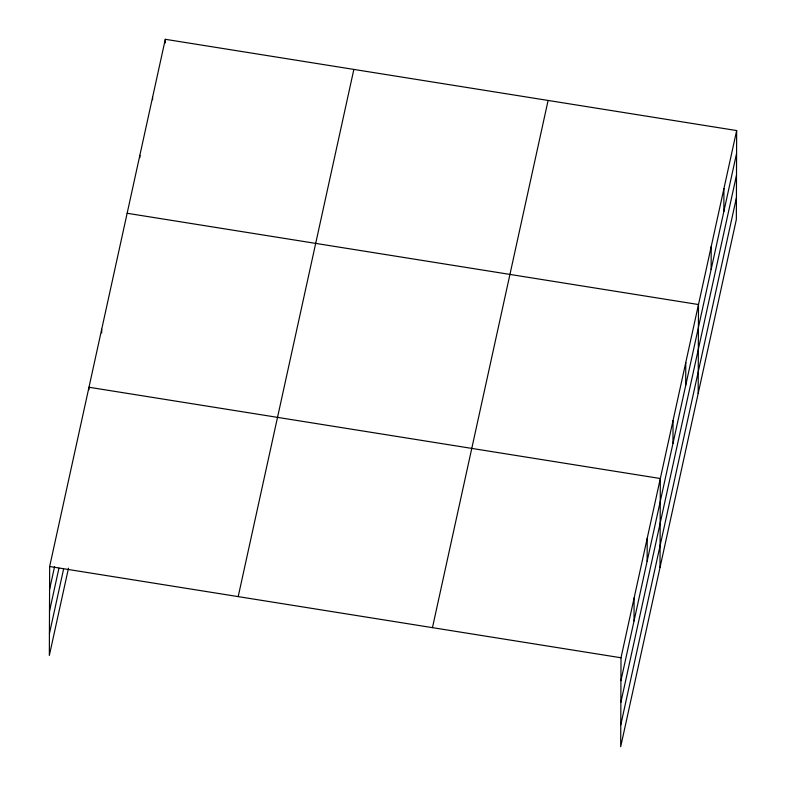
<?xml version="1.0" encoding="UTF-8"?>
<svg xmlns="http://www.w3.org/2000/svg" width="786" height="786" viewBox="0 0 786 786"><rect width="100%" height="100%" fill="white"/><g stroke="black" fill="none" stroke-linecap="round" stroke-linejoin="round"><path stroke-width="1.18" d="M736.659 130.564L620.999 657.764L620.694 746.7L736.344 219.5L736.659 130.564L165.306 39.3L49.656 566.5L49.341 655.436L68.48 568.209M88.965 389.669L88.975 387.252L660.319 478.517L660.014 567.453M101.689 332.881L101.699 329.255M139.859 157.701L139.869 155.284M152.582 99.704L152.592 97.287M165.296 42.925L165.306 39.3M634.027 620.96L634.106 598.008M647.133 561.214L647.212 538.263M672.963 443.471L673.042 420.52M685.687 385.474L685.765 362.533M698.174 393.481L698.489 304.536L127.145 213.271M711.134 269.49L711.212 246.549M723.857 211.503L723.935 188.552M49.577 589.451L54.558 566.745M49.498 611.223L58.94 568.209M49.42 633.663L63.578 569.133M238.197 596.613L353.857 69.414M432.457 627.641L548.107 100.441M620.92 680.705L736.57 153.506M620.842 702.488L736.502 175.288M620.763 724.918L736.423 197.728M49.656 566.5L620.999 657.764"/></g></svg>
